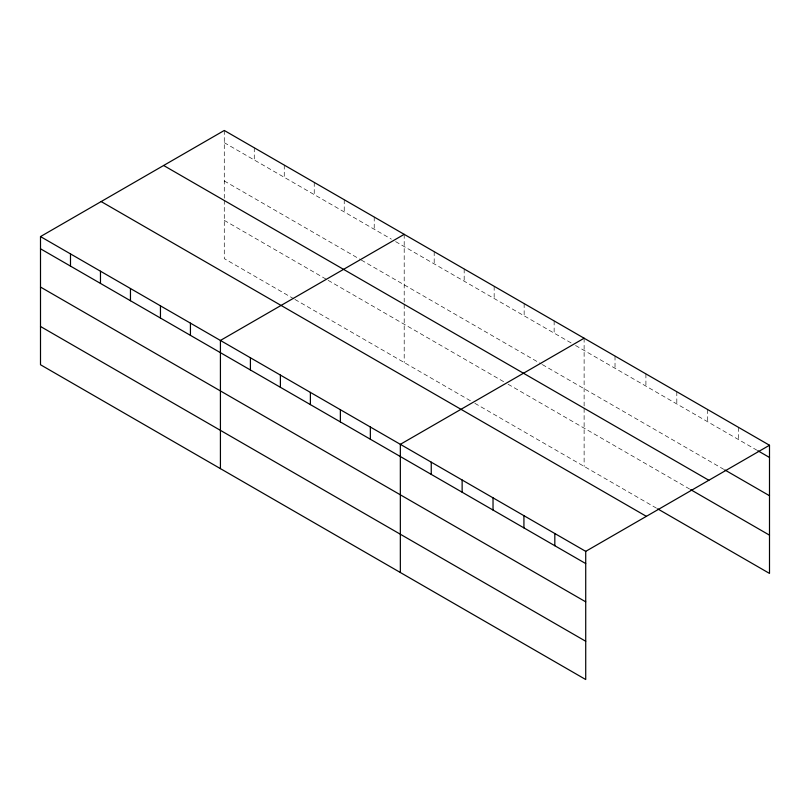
<?xml version="1.0" encoding="UTF-8"?>
<svg xmlns="http://www.w3.org/2000/svg" width="810" height="810" viewBox="0 0 810 810"><rect width="100%" height="100%" fill="white"/><g stroke="black" fill="none" stroke-linecap="round" stroke-linejoin="round"><path stroke-width="0.61" stroke-dasharray="4.05 3.04" d="M224.279 142.681L391.351 239.142M395.634 241.613L571.273 343.025M575.556 345.495L756.712 450.087M224.279 180.954L360.298 259.473M361.361 260.101L541.283 363.974M542.356 364.591L723.684 469.284M224.279 220.381L327.098 279.733M328.161 280.351L503.8 381.763M508.083 384.234L689.594 489.027M293.898 298.839L224.279 258.643L224.279 200.667M294.962 299.457L470.6 400.859M474.883 403.329L656.576 508.224M738.609 427.417L738.609 439.627M707.707 409.576L707.707 421.787M676.816 391.736L676.816 403.957M645.914 373.896L645.914 386.117M615.023 356.066L615.023 368.277M584.121 338.226L584.121 405.952M584.121 408.422L584.121 466.398M554.141 320.912L554.141 333.123M524.151 303.598L524.151 315.819M494.161 286.284L494.161 298.505M464.181 268.971L464.181 281.192M434.19 251.657L434.19 263.878M404.2 234.353L404.2 302.079M404.2 304.54L404.2 362.526M374.22 217.04L374.22 229.25M344.23 199.726L344.23 211.936M314.24 182.412L314.24 194.623M284.259 165.098L284.259 177.309M254.269 147.785L254.269 159.995M224.279 130.471L224.279 198.197"/><path stroke-width="1.21" d="M40.5 236.581L585.721 551.357L585.721 679.529L40.5 364.753L40.5 236.581L224.279 130.471L769.5 445.247L769.5 573.419L657.639 508.842M404.2 234.353L220.421 340.453L220.421 468.625M584.121 338.226L400.342 444.336L400.342 572.508M585.721 551.357L769.5 445.247M757.785 450.694L769.5 457.468M724.758 469.901L769.5 495.73M163.63 165.483L708.851 480.269M690.667 489.645L769.5 535.157M101.149 201.558L646.37 516.345M40.5 248.791L585.721 563.568M40.5 287.054L585.721 601.84M40.5 326.481L585.721 641.267M554.82 533.517L554.82 545.737M523.928 515.676L523.928 527.897M493.027 497.846L493.027 510.057M462.135 480.006L462.135 492.217M431.244 462.166L431.244 474.387M370.352 427.022L370.352 439.233M340.372 409.708L340.372 421.919M310.382 392.394L310.382 404.605M280.392 375.081L280.392 387.291M250.411 357.767L250.411 369.978M190.431 323.139L190.431 335.36M160.451 305.826L160.451 318.046M130.461 288.512L130.461 300.733M100.47 271.198L100.47 283.419M70.49 253.894L70.49 266.105"/></g></svg>
